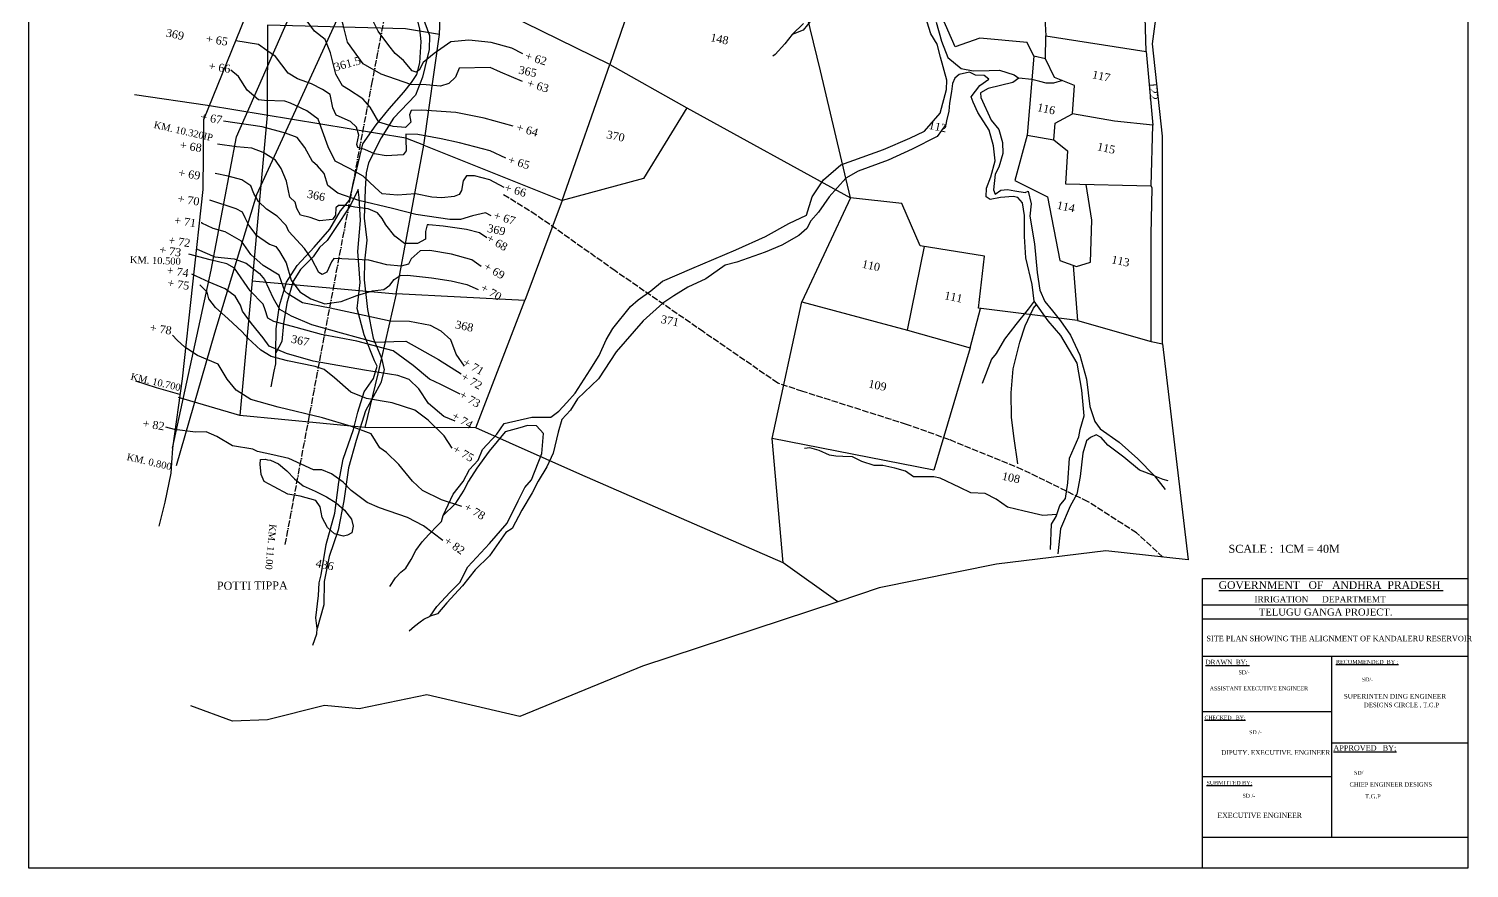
# Model space of a CAD drawing. Header units: millimetres. Extents: x 19 to 559, y 38 to 985.
# Drawn here: x 19 to 559, y 38 to 352 of the extents above; entities that cross this region are included whole.
import ezdxf

# ---------------------------------------------------------------- set-up
doc = ezdxf.new("R2010")
doc.units = ezdxf.units.MM
doc.header["$MEASUREMENT"] = 0
doc.linetypes.add('ACAD_ISO02W100', pattern=[15, 12, -3])
doc.linetypes.add('ACAD_ISO11W100', pattern=[33, 12, -3, 12, -3, 0, -3])
for name, color, linetype in [('CARTTRACK', 30, 'ACAD_ISO02W100'), ('contour', 31, 'Continuous'), ('NALA', 4, 'Continuous'), ('SURVEY_BND', 7, 'Continuous'), ('SURVEY_NO', 7, 'Continuous'), ('TEXT', 7, 'Continuous')]:
    doc.layers.add(name, color=color, linetype=linetype)
doc.layers.add('TITLE', color=7, linetype='Continuous', lineweight=30)
doc.layers.add('VILL_UNIT_AREA', color=3, linetype='ACAD_ISO11W100', lineweight=25)
doc.styles.get("Standard").update_dxf_attribs({"font": 'TIMES.TTF', "height": 1.3})

msp = doc.modelspace()

# ---------------------------------------------------------------- linework, layer by layer
at = {"layer": 'CARTTRACK', "ltscale": 0.2}
msp.add_lwpolyline([(444.52, 154.15), (434.6, 163.28), (416.41, 174.91), (391.91, 186.92), (364.43, 198.16), (348.43, 203.87), (309.46, 216.25), (300.1, 219.35), (272.3, 238.53), (239.17, 261.41), (209.58, 282.34), (196.9, 290.22)], dxfattribs=at)
at = {"layer": 'contour', "ltscale": 0.2}
for points in [[(204.55, 342.72), (200.48, 344.85), (192.62, 347.04), (184.3, 347.81), (177.53, 347.29), (171.33, 342.85), (167.14, 339.5), (165.65, 336.6), (164.56, 335.89), (163.01, 336.34), (159.79, 340.27), (156.69, 342.91), (154.37, 345.81), (150.31, 351.23), (146.89, 357.99), (145.21, 363.38), (144.18, 370.6), (141.6, 376.52), (136.44, 380.96), (118.69, 383.7), (115.46, 384.08), (109.51, 381.32), (104.68, 380.67), (100.1, 382.35)], [(204.4, 332.33), (196.22, 335.92), (192.36, 337.62), (180.65, 337.36), (179.27, 333.96), (176.85, 331.68), (173.7, 330.57), (168.33, 331.09), (162.51, 331.23), (151.39, 335.08), (144.65, 338.94), (138.82, 347.1), (137.23, 353.55), (135.27, 360.02), (133.96, 365.38), (130.94, 368.87), (126.56, 372.53), (118.12, 374.75), (111.9, 375.15), (104.18, 374.43), (99.41, 373.58)], [(200.97, 315.66), (190.08, 318.64), (179.45, 320.77), (166.71, 321.69), (162.72, 321.56), (162.06, 319.84), (162.59, 317.19), (160.53, 315.2), (155.95, 315.53), (150.54, 317.19), (147.29, 322.76), (144.63, 325.94), (139.19, 329.39), (137, 330.78), (134.47, 335.16), (132.41, 343.1), (130.48, 348.07), (126.5, 351.19), (122.38, 356.83), (118.53, 361.33), (112.82, 363.46), (103.38, 362.88)], [(198.21, 303.68), (192.35, 306.4), (180.85, 309.42), (173.98, 310.9), (165.21, 312.55), (160.7, 312.61), (160.65, 310.72), (160.76, 306.34), (159.64, 304.92), (153.28, 304.51), (148.95, 305.22), (145.34, 306.87), (142.67, 307.7), (142.37, 308.77), (143.09, 312.32), (142.14, 315.28), (139.89, 317.35), (134.55, 319.72), (133.36, 322.54), (132.29, 327.51), (129.51, 329.34), (125.36, 331.47), (120.08, 333.37), (116.59, 335.44), (111.77, 341.69), (108.63, 344), (105.43, 346.25), (97.02, 347.61)], [(197.58, 292.66), (192.21, 295.53), (186.4, 296.98), (183.43, 296.98), (182.13, 295.16), (181.51, 291.52), (180.74, 290.04), (178.78, 289.23), (174.23, 288.8), (170.4, 289.08), (164.32, 290.23), (157.58, 289.81), (151.83, 290.29), (149.15, 292.64), (144.65, 296.89), (139.86, 299.67), (134.2, 302.54), (131.61, 307.88), (127.78, 318.26), (123.6, 321.44), (117.42, 324.21), (115.27, 324.98), (107.75, 325.22), (105.4, 325.55), (101.26, 329.12), (98, 334.19), (95.13, 336.63)], [(192.73, 282.08), (190.54, 283.15), (185.68, 281.99), (181.16, 280.63), (177.23, 280.64), (164.38, 282.59), (155.72, 284.74), (143.07, 287.75), (135.25, 290.5), (131.47, 293.36), (130.02, 297.88), (127.58, 300.82), (125.74, 302.34), (122.88, 307.66), (119.9, 311.43), (115.55, 312.99), (106.84, 315.36), (92.38, 317.5)], [(191.05, 273.86), (188.34, 275.62), (183.46, 276.92), (174.74, 278.13), (169.36, 278.64), (168.65, 278.72), (168.09, 276.17), (168.01, 273.35), (165.06, 271.62), (160.19, 271.7), (156.58, 274.41), (153.16, 278.68), (151.85, 280.98), (150.12, 283.22), (146.51, 284.63), (141.52, 285.34), (138.57, 285.97), (135.51, 285.89), (134.44, 285.1), (134.37, 282.32), (133.21, 280.67), (128.38, 280.2), (124.85, 281.38), (121.19, 282.28), (119.82, 284.75), (119.15, 287.18), (117.18, 288.99), (116, 295.02), (113.96, 299.81), (111.84, 302.87), (107.23, 305.75), (102.98, 307.43), (97.17, 307.94), (90.14, 308.85)], [(188.94, 263.02), (185.47, 265.53), (177.86, 267.64), (169.63, 269.05), (166.12, 268.97), (162.74, 265.98), (161.74, 263.95), (158.91, 263.19), (153.53, 263.67), (146.79, 265.42), (136.76, 265.94), (133.65, 266.02), (132.85, 264.75), (131.02, 260.92), (129.35, 260.05), (128.11, 260.8), (125.48, 265.78), (122.69, 269.84), (116.86, 276.2), (115.78, 278.43), (112.51, 281.9), (108.48, 284.54), (105.41, 287.37), (103.65, 290.4), (102.54, 293.34), (99.19, 295.57), (94.13, 296.89), (89.18, 297.92)], [(87.13, 287.99), (97.02, 284.84), (99.29, 283.57), (100.37, 281.38), (101.8, 278.47), (104.39, 275.01), (109.54, 271.43), (111.91, 270.61), (113.39, 268.62), (115.86, 264.44), (117.7, 257.92), (120.97, 253.62), (125.03, 251), (130.37, 249.01), (136.51, 249.96), (142.33, 252.15), (148.22, 253.98), (152.4, 254.38), (154.64, 256.01), (156.27, 258.24), (158.54, 259.68), (161.29, 259.76), (170.28, 258.76), (177.66, 257.73), (183.6, 256.37), (187.75, 254.46)], [(182.73, 225.7), (179.58, 230.16), (177.55, 235.61), (173.99, 238.82), (169.92, 240.89), (162.03, 242.48), (154.77, 242.56), (145.1, 244.64), (132.34, 247.39), (121.9, 249.42), (116.46, 252.83), (115.34, 253.82), (113.15, 259.83), (107.24, 263.44), (102.53, 267.5), (99.1, 272.6), (92.99, 276.01), (88.45, 277.28), (84.22, 279.27), (84.18, 279.63)], [(181.08, 215.16), (173.85, 218.79), (169.59, 220.9), (163.5, 226.01), (155.95, 231.47), (142.27, 235.1), (129.12, 237.57), (119.57, 240.25), (111.23, 242.48), (108.96, 243.67), (108, 246.82), (107.16, 249), (102.38, 253.98), (96.52, 262.46), (93.63, 264.07), (87.29, 265.51), (79.4, 267.66)], [(82.43, 269.49), (89.05, 266.7), (96.3, 265.99), (100.89, 264.31), (105.79, 260.45), (107.76, 258.15), (110.91, 251.19), (113.27, 247.01), (117.73, 244.62), (125.36, 241.36), (136.44, 238.25), (149.16, 234.75), (156.22, 234.95), (160.63, 235.14), (172.95, 228.21), (181.38, 222.81)], [(179.14, 205.08), (174.97, 206.89), (169.15, 211.7), (165.55, 217.2), (161.92, 220.7), (157.64, 222.19), (145.18, 224.21), (126, 227.61), (115.9, 230.45), (109.51, 233.16), (107.21, 236.31), (102.87, 241.71), (99.51, 246.31), (98.66, 248.58), (96.68, 251.91), (92.95, 254.7), (86.97, 257.16), (80.53, 260.19)], [(178.07, 195.04), (175.07, 199.55), (169.08, 205.45), (164.11, 209.19), (155.58, 212), (145.98, 213.6), (140.05, 215.99), (133.97, 221.28), (130.04, 224.52), (126.68, 225.53), (116.33, 227.74), (110.21, 229.39), (106.35, 231.74), (101.41, 236.18), (99.29, 238.57), (94.14, 243.39), (89.4, 247.71), (86.82, 250.99), (86.27, 253.38), (83.51, 256.14)], [(181.66, 173.15), (174.06, 175.61), (166.93, 179.07), (163.2, 182.6), (158.04, 188.83), (153.38, 193.42), (150.91, 195.08), (147.71, 200.34), (140.32, 203.13), (129.39, 206.39), (112.77, 210.35), (102.64, 213.28), (97.04, 216.67), (93.71, 220.87), (90.3, 226.44), (82.64, 229.7), (77.84, 232.89), (74.98, 235.42), (73.18, 237.29)], [(174.57, 160.44), (167.35, 165.85), (161.35, 168.98), (150.82, 172.57), (146.2, 174.58), (140.21, 179.09), (137.18, 182.27), (132.83, 185.4), (129.17, 186.88), (126.04, 186.93), (116.88, 191.1), (110.89, 192.47), (105.1, 193.69), (103.3, 194.59), (95.76, 195.81), (89.87, 199.31), (85.89, 201.11), (81.83, 200.92), (74.03, 202.03), (70.74, 202.88)]]:
    msp.add_lwpolyline(points, dxfattribs=at)
msp.add_lwpolyline([(137.33, 161.98), (133.94, 162.84), (131.34, 165.23), (129.38, 169.04), (128.58, 172.97), (126.94, 175.35), (121.05, 176.94), (116.46, 177.77), (111.37, 180.47), (107.6, 182.44), (106.48, 185.14), (106.06, 188.95), (106.27, 190.7), (107.92, 190.81), (108.87, 190.6), (109.99, 190.54), (112.91, 189.11), (116.09, 186.46), (118.9, 183.44), (122.19, 180.85), (126.7, 178.83), (130.95, 176.71), (134.56, 174.48), (137.71, 171.76), (140.31, 168.37), (141, 165.77), (140.47, 163.28), (138.82, 162.43)], close=True, dxfattribs=at)
at = {"layer": 'NALA', "ltscale": 0.2}
for points in [[(166.88, 356.72), (169.5, 349.58), (169.43, 344.34), (166.95, 334.02), (164.32, 327.21), (156.07, 318.62), (151.44, 311.25), (146.66, 301.94), (145.78, 298.12), (145.45, 292.08), (145.05, 281.15), (146.13, 272.92), (145.25, 265.01), (145.05, 258.03), (146.26, 246.92), (148.48, 236.26), (151.57, 228.71), (152.58, 224.35), (151.3, 219.45), (145.6, 208.92), (142.03, 197.9), (139.15, 187.57), (137.4, 175.26), (135.32, 164.24), (131.96, 154.38), (130.08, 145.01), (130.01, 136.23), (127.39, 127.38), (126.92, 131.39), (127.93, 139.83), (128.19, 144.53), (128.93, 147.48), (130.88, 158.87), (134.04, 170.67), (135.59, 182.25), (137.2, 190.9), (141.03, 202.03), (142.65, 208.45), (145.06, 216.1), (148.55, 221.06), (149.9, 225.69), (148.89, 227.7), (145.13, 237.4), (142.44, 247.27), (143.52, 257.06), (142.65, 268.69), (143.65, 280.26), (143.25, 288.85), (142.78, 291.86), (139.76, 285.76), (134.25, 277.31), (131.23, 272.82), (128.28, 270.13), (125.91, 266.69), (121.15, 261.92), (118.46, 257.57), (116.1, 249.28), (114.83, 241.71), (114.16, 234.93), (112.01, 230.75), (112.07, 239.67), (113.28, 248.45), (115.97, 257.15), (120, 263.45), (126.31, 270.36), (132.23, 277.03), (136.25, 283.94), (139.54, 287.96), (142.3, 299.54), (144.52, 309.06), (149.62, 316.2), (154.46, 322.17), (159.97, 328.44), (162.86, 332.06), (164.81, 335.01), (165.95, 339.37), (166.49, 347.42), (165.88, 352.08), (163.93, 359.99)], [(402.29, 157.05), (402.74, 166.53), (404.5, 169.34), (405.81, 173.55), (408.01, 176.18), (408.89, 181.97), (409.41, 191.27), (413.02, 199.22), (413.46, 202.03), (414.95, 207.11), (414.08, 216.68), (412.32, 226.82), (406.17, 237.26), (401.43, 242.7), (396.25, 250.07), (395.54, 256.36), (393.07, 266.29), (392.58, 274.24), (392.58, 282.11), (391.9, 286.91), (390.05, 288.95), (388.32, 289.32), (383.63, 288.95), (379.68, 288.15), (378.26, 289.13), (378.32, 292.46), (379.99, 296.65), (381.59, 302.68), (380.97, 308.28), (379.36, 314.14), (375.17, 320.8), (373.3, 324.65), (372.63, 326.69), (375.83, 330.82), (379.29, 333.22), (377.44, 334.64), (374.29, 334.76), (372.01, 335.87), (368.12, 334.95), (366.52, 333.65), (365.59, 331.62), (365.28, 328.6), (364.48, 324.28), (364.23, 321.26), (363.31, 317.63), (363.12, 316.21), (359.82, 311.79), (350.5, 307.03), (341.52, 302.93), (330.2, 298.78), (325.68, 296.21), (319.37, 289.21), (315.37, 283.41), (312.49, 280.15), (311.01, 277.27), (308.05, 274.7), (301.66, 271.04), (295.43, 268.39), (284.79, 264.7), (280.43, 263.61), (273.1, 258.48), (266.4, 255.36), (261.18, 252.02), (256.98, 249.37), (249.71, 242.71), (239.51, 231.11), (232.95, 220.95), (225.01, 213.41), (222.44, 209.28), (219.16, 205.67), (217.75, 201), (215.96, 193.06), (213.55, 187.93), (210.26, 182.59), (208.08, 178.31), (204.18, 171.77), (200.52, 164.84), (198.18, 163.37), (192.09, 154.66), (186.64, 149.37), (181.89, 143.46), (176.04, 137), (172.62, 132.95), (169.81, 132.02), (172.3, 135.68), (177.29, 141.05), (180.87, 144.63), (183.99, 150.54), (192.02, 159.22), (198.64, 166.93), (202.77, 175.25), (205.28, 180.28), (207.85, 183.16), (211.67, 193.04), (212.29, 200.51), (209.72, 203.39), (206.29, 203.47), (203.41, 202.61), (197.95, 201.05), (191.95, 193.9), (187.28, 187.44), (184.24, 182.61), (182.37, 179.26), (179.09, 173.98), (174.66, 169.77), (178.48, 177.71), (182.22, 182.46), (184.55, 187.05), (187.75, 190.55), (189.46, 194.52), (194.76, 200.23), (197.57, 204.28), (207.93, 206.61), (215.1, 206.61), (218.06, 208.87), (221.02, 212.06), (224.21, 215.56), (229.76, 224.32), (233.11, 229.69), (235.83, 235.61), (238.25, 239.81), (244.88, 248.11), (247.84, 250.52), (252.52, 253.94), (256.96, 257.52), (267.89, 262.29), (284.4, 269.3), (295.49, 274.31), (304.22, 279.13), (310.84, 282.32), (313.03, 289.19), (317.24, 295.57), (323.7, 301.18), (339.69, 306.89), (349.59, 311.09), (355.12, 313.82), (360.98, 320.53), (363.39, 329.33), (363.55, 332.91), (361.13, 341.49), (359.81, 346.39), (357.55, 350.28), (354.9, 358.57)], [(312.94, 355.59), (309.61, 351.59), (305.56, 350.01), (309.82, 354.11)], [(359.49, 354.63), (361.46, 347.47), (363.92, 341.41), (368.84, 337.27), (373.33, 336.43), (379.3, 336.5), (383.17, 336.57), (388.72, 334.89), (390.54, 333.62), (388.23, 332.06), (378.96, 329.75), (376.15, 328.07), (376.22, 326.38), (380.09, 317.89), (383.04, 314.34), (384.31, 309.57), (384.51, 305.35), (383.04, 300.3), (381.64, 297.7), (380.93, 291.74), (381.56, 290.19), (383.67, 291.67), (386.2, 291.88), (388.94, 291.46), (392.87, 290.83), (394, 291.25), (395.13, 286.57), (394.64, 281.94), (396.33, 271.56), (397.31, 260.84), (398.36, 254.18), (400.19, 249.9), (403.07, 246.46), (406.09, 242.74), (409.82, 237.32), (413.4, 229.81), (415.79, 220.86), (417.06, 210.54), (418.95, 204.93), (420.93, 202.23), (428.1, 197.25), (435.05, 190.94), (441.32, 184.58), (435.69, 186.76), (429.86, 191.67), (423.82, 196.09), (421.36, 199.04), (419.46, 200.02), (417.29, 199.04), (415.81, 197.78), (414.41, 193.15), (413.42, 184.38), (412.21, 177.7), (409.68, 173.28), (406.1, 164.79), (405.11, 155.36)], [(305.56, 350.01), (302.72, 346.54), (299.2, 342.46), (298.3, 341.82)], [(406.81, 332.7), (403.5, 331.69), (400.78, 331.69), (398.4, 332.36), (395.34, 333.11), (390.54, 333.62)], [(396.25, 250.07), (393.95, 247.04), (389.33, 241.32), (385.15, 235.89), (381.96, 230.48), (380.28, 228.37), (376.77, 219.2)], [(390.14, 189.06), (388.75, 198.57), (387.74, 206.53), (387.64, 215.75), (388.36, 224.67), (390.82, 234.66), (392.84, 240.84), (395.97, 247.42), (397.14, 248.79)], [(110.24, 217.92), (111.39, 223.86), (111.96, 226.6), (112.01, 230.75)], [(404.73, 170.09), (399.52, 169.73), (392.54, 171.32), (386.26, 172.91), (381.96, 175.93), (377.89, 178), (372.53, 178.26), (368.34, 180.22), (361.01, 183.74), (358.59, 184.23), (355.65, 184.23), (351.05, 184.23), (348.03, 186.31), (343.96, 187.55), (339.45, 188.47), (336.2, 188.47), (331.6, 190.01), (328.13, 191.78), (324.55, 191.89), (321.91, 191.93), (319.49, 192.31), (315.57, 194.16), (312.17, 195.06), (310.17, 194.87)], [(441.32, 184.58), (444.4, 183.39), (446.33, 182.89)], [(441.32, 184.58), (445.28, 179.52)], [(154.74, 143.16), (156.83, 146.43), (158.77, 148.55), (160.66, 150.02), (162.65, 153.21), (164.45, 156.61), (166.81, 159.87), (169.37, 162.66), (172.69, 166.18), (174.06, 167.46), (174.48, 168.83), (174.66, 169.77)], [(161.98, 126.55), (163.92, 128.25), (166.05, 129.95), (167.38, 130.94), (169.81, 132.02)], [(125.87, 121.15), (126.54, 123.35), (127.37, 125.43), (127.39, 127.38)]]:
    msp.add_lwpolyline(points, dxfattribs=at)
at = {"layer": 'SURVEY_BND', "ltscale": 0.2}
for points in [[(313.45, 917.03), (264.19, 814.9), (228.89, 742.52), (208.03, 703.72), (213.18, 650.94), (215.58, 570.1), (216.09, 565.57), (201.18, 500.81), (191.71, 462.23), (166.91, 404.44), (141.56, 370.33), (117.9, 318.58), (104.74, 289.87), (89.01, 238.12), (74.6, 188.34)], [(440.05, 234.99), (444.34, 234.08), (444.34, 311.94), (440.59, 346.45), (448.09, 402.85), (451.38, 433.27), (448.45, 443.53)], [(400.42, 340.93), (396.05, 341.88), (393.58, 347), (375.87, 348.64), (366.66, 345.32), (357.98, 365.08), (354.93, 385.93), (366.73, 387.43), (365.42, 367.95), (382.58, 365.01), (384.13, 382.49), (378.38, 388.46), (379.83, 397.64), (369.92, 401.28), (370.77, 410.63)], [(173.3, 350.02), (175.25, 401.88), (183.86, 401.43), (208.38, 395.01)], [(237.15, 338.71), (198.87, 357.42), (208.38, 395.01), (250.74, 378.51), (237.15, 338.71)], [(412.53, 242.87), (375.39, 247.44), (377.62, 266.94), (353.55, 270.74), (346.57, 286.68), (327.34, 288.84), (316.08, 336.36), (307.18, 373.37), (323.8, 390.24), (354.93, 385.93)], [(109.28, 378.41), (84.82, 318.06), (84.57, 291.96), (76.83, 220.99), (73.21, 195)], [(97.17, 311.7), (126.39, 378.13)], [(395.43, 369.11), (400.19, 356.26), (400.57, 349.53), (438.22, 343.63), (437.77, 360.75)], [(167.42, 308.51), (173.3, 350.02), (160.56, 352.13), (108.82, 353.54), (108.68, 319.72)], [(438.22, 343.63), (440.69, 316.07), (426.35, 317.49), (410.58, 320.24), (411.34, 330.87), (403.84, 333.91), (400.42, 340.93), (400.57, 349.53)], [(396.05, 341.88), (393.64, 312.21), (403.66, 310.54), (404.1, 316.78), (410.58, 320.24)], [(219.35, 287.81), (237.15, 338.71), (266.07, 322.55), (249.79, 296.02), (219.35, 287.81)], [(167.42, 308.51), (160.66, 311.2), (86.34, 323.37), (59, 327.4)], [(108.68, 319.72), (103.03, 257.66), (98.42, 207.26)], [(266.07, 322.55), (327.34, 288.84)], [(403.66, 310.54), (408.67, 306.43), (407.95, 294.01), (440.04, 293.22), (440.69, 316.07)], [(73.21, 195), (87.69, 261.71), (97.17, 311.7)], [(157.04, 252.76), (167.42, 308.51), (219.35, 287.81), (205.26, 250.35)], [(393.64, 312.21), (388.93, 295.23), (401.22, 289.16), (405.82, 265.29), (412.08, 263.04), (417.33, 264.7), (417.83, 280.46), (415.66, 293.82)], [(410.86, 263.47), (412.53, 242.87), (440.05, 234.99), (440.13, 275.05), (440.5, 292.42), (440.04, 293.22)], [(327.34, 288.84), (309.18, 249.87), (348.8, 239.2), (355.1, 270.5)], [(103.03, 257.66), (157.04, 252.76)], [(186.9, 202.55), (205.26, 250.35), (157.04, 252.76), (150.17, 222.84), (145.34, 202.74)], [(372.18, 232.55), (358.58, 186.78), (298.05, 198.6), (309.18, 249.87)], [(348.8, 239.2), (372.18, 232.55), (376.08, 247.36)], [(444.34, 234.08), (453.92, 153.14), (423.11, 156.46), (382.07, 151.46), (338.16, 142.61), (322.66, 137.45), (302.19, 152.01), (298.05, 198.6)], [(76, 215.04), (67.23, 217.61), (59.46, 220.08)], [(186.9, 202.55), (145.34, 202.74), (98.42, 207.26), (75.42, 213.99)], [(302.19, 152.01), (225.92, 185.22), (186.9, 202.55)], [(73.21, 195), (72.83, 189.54), (72.57, 185.6), (70.35, 174.74), (68.12, 165.76)], [(322.66, 137.45), (249.41, 113.27), (203.46, 94.47), (168.6, 102.54), (143.2, 97.34), (130.25, 98.56), (108.79, 93.14), (95.73, 92.7), (80.13, 98.45)]]:
    msp.add_lwpolyline(points, dxfattribs=at)
at = {"layer": 'TITLE', "lineweight": 30}
for p, q in [((459.31, 37.61), (459.31, 146.17)), ((459.48, 136.32), (558.99, 136.32)), ((459.31, 131.1), (558.82, 131.1)), ((459.31, 117.08), (558.82, 117.08)), ((459.31, 49.27), (558.82, 49.27))]:
    msp.add_line(p, q, dxfattribs=at)
at = {"layer": 'TITLE'}
for p, q in [((558.82, 146.17), (558.82, 37.61)), ((459.31, 96.36), (507.71, 96.36)), ((459.31, 71.94), (507.71, 71.94)), ((558.82, 37.61), (459.31, 37.61))]:
    msp.add_line(p, q, dxfattribs=at)
at = {"layer": 'TITLE', "ltscale": 0.2}
msp.add_lwpolyline([(19.36, 985.39), (558.82, 985.39), (558.82, 37.61), (19.36, 37.61)], close=True, dxfattribs=at)
at = {"layer": 'TITLE', "lineweight": 30}
for points in [[(459.31, 146.17), (558.82, 146.17)], [(507.71, 117.08), (507.71, 49.27)]]:
    msp.add_lwpolyline(points, dxfattribs=at)
at = {"layer": 'TITLE'}
msp.add_lwpolyline([(507.71, 84.53), (558.82, 84.53)], dxfattribs=at)
at = {"layer": 'VILL_UNIT_AREA', "ltscale": 0.2}
msp.add_lwpolyline([(115.48, 158.94), (147.95, 331.39), (164.29, 416.64)], dxfattribs=at)

# ---------------------------------------------------------------- texts
at = {"layer": 'CARTTRACK', "ltscale": 0.2}
for s, height, rotation, p in [('+ 65', 3, 351.4889, (85.6, 347)), ('361.5', 3, 15.4297, (134.26, 336.24)), ('+ 62', 3, 343.5165, (205.12, 340.69)), ('+ 66', 3, 351.4889, (86.59, 336.78)), ('+ 63', 3, 343.5165, (205.86, 330.51)), ('+ 67', 3, 351.4889, (83.5, 317.72)), ('KM. 10.320IP', 2.6, 347.1669, (66.01, 315.01)), ('+ 64', 3, 343.5165, (201.86, 313.98)), ('+ 68', 3, 351.4889, (75.81, 307.16)), ('+ 65', 3, 343.5165, (198.72, 301.76)), ('+ 69', 3, 351.4889, (75.28, 296.77)), ('+ 66', 3, 343.5165, (197.43, 291.38)), ('+ 70', 3, 351.4889, (74.96, 287.06)), ('+ 71', 3, 351.4889, (73.68, 278.96)), ('+ 67', 3, 343.5165, (193.35, 280.94)), ('+ 73', 3, 351.4889, (68.1, 267.95)), ('+ 72', 3, 351.4889, (71.54, 271.49)), ('+ 68', 3, 329.9029, (190.6, 272.83)), ('KM. 10.500', 2.6, 357.8694, (57.2, 264.39)), ('+ 74', 3, 351.4889, (70.91, 260.24)), ('+ 69', 3, 329.9029, (189.56, 262.23)), ('+ 75', 3, 351.4889, (71.17, 255.51)), ('+ 70', 3, 329.9029, (188.36, 254.23)), ('+ 78', 3, 351.4889, (64.53, 238.73)), ('+ 71', 3, 329.9029, (181.75, 226.32)), ('KM. 10.700', 2.6, 346.9575, (57.34, 220.69)), ('+ 72', 3, 329.9029, (181.1, 220.91)), ('+ 73', 3, 329.9029, (180.41, 214.15)), ('+ 82', 3, 351.4889, (61.86, 202.87)), ('+ 74', 3, 329.9029, (177.58, 206.24)), ('+ 75', 3, 329.9029, (177.97, 193.79)), ('KM. 0.800', 2.6, 346.9575, (55.88, 190.57)), ('+ 78', 3, 329.9029, (182.2, 172.09)), ('KM. 11.00', 2.6, 264.4609, (109.62, 166.64)), ('+ 82', 3, 325.5087, (174.72, 159.58))]:
    msp.add_text(s, height=height, rotation=rotation, dxfattribs=at).set_placement(p)
at = {"layer": 'SURVEY_NO', "ltscale": 0.2}
for s, rotation, p in [('369', 348.0718, (70.53, 349.28)), ('148', 348.0718, (274.65, 347.57)), ('365', 348.0718, (202.75, 335.39)), ('117', 348.0718, (417.75, 333.64)), ('122', 271.4093, (439.39, 332.22)), ('116', 348.0718, (397.13, 321.36)), ('370', 348.0718, (235.7, 311.16)), ('112', 348.0718, (356.49, 314.66)), ('115', 348.0718, (419.61, 306.64)), ('366', 348.0718, (123.46, 288.89)), ('114', 348.0718, (404.5, 284.72)), ('369', 348.0718, (191.03, 276.05)), ('110', 348.0718, (331.45, 262.66)), ('113', 348.0718, (424.99, 264.35)), ('111', 348.0718, (362.35, 250.88)), ('371', 348.0718, (256.05, 241.97)), ('368', 348.0718, (179.01, 239.95)), ('367', 348.0718, (117.46, 234.57)), ('109', 348.0718, (333.89, 217.78)), ('108', 348.0718, (383.94, 183.19)), ('436', 348.0718, (126.68, 150.54))]:
    msp.add_text(s, height=3, rotation=rotation, dxfattribs=at).set_placement(p)
at = {"layer": 'TEXT', "ltscale": 0.2}
msp.add_text('POTTI TIPPA', height=3, rotation=0.2692, dxfattribs=at).set_placement((89.86, 141.96))
at = {"layer": 'TITLE'}
for s, height, p in [('SCALE :  1CM = 40M', 3, (469.09, 155.78)), ('IRRIGATION      DEPARTMEMT ', 2.2915, (478.81, 137.21)), ('TELUGU GANGA PROJECT.', 2.6361, (480.44, 132.26)), ('SITE PLAN SHOWING THE ALIGNMENT OF KANDALERU RESERVOIR', 2.0298, (460.78, 122.65)), ('%%UDRAWN  BY; ', 1.7406, (460.46, 113.95)), ('%%URECOMMENDED  BY :', 1.4938, (509.36, 114.17)), ('SD/-', 1.458, (472.82, 110.26)), ('SD/-', 1.458, (519.05, 107.57)), ('ASSISTANT EXECUTIVE ENGINEER', 1.464, (462.04, 104.24)), ('SUPERINTEN DING ENGINEER', 1.7823, (512.25, 101.12)), ('DESIGNS CIRCLE , T.G.P', 1.655, (519.84, 97.94)), ('%%UCHECKED   BY;', 1.4059, (460.1, 93.31)), ('SD /-', 1.458, (476.81, 87.83)), ('DIPUTY. EXECUTIVE. ENGINEER', 1.75, (466.35, 80.08)), ('%%UAPPROVED   BY;', 2.0084, (508.4, 81.66)), ('%%USUBMITTED BY;', 1.464, (460.84, 68.85)), ('SD/', 1.458, (516.14, 72.62)), ('SD /-', 1.458, (474.32, 64.01)), ('CHIEP ENGINEER DESIGNS', 1.6067, (514.44, 68.17)), ('T.G.P', 1.607, (520.29, 63.74)), ('EXECUTIVE ENGINEER ', 1.9096, (464.94, 56.45))]:
    msp.add_text(s, height=height, dxfattribs=at).set_placement(p)
at = {"layer": 'TITLE', "lineweight": 30}
msp.add_text('%%UGOVERNMENT   OF   ANDHRA  PRADESH ', height=2.8787, dxfattribs=at).set_placement((465.39, 142.26))

doc.saveas('drawing.dxf')
